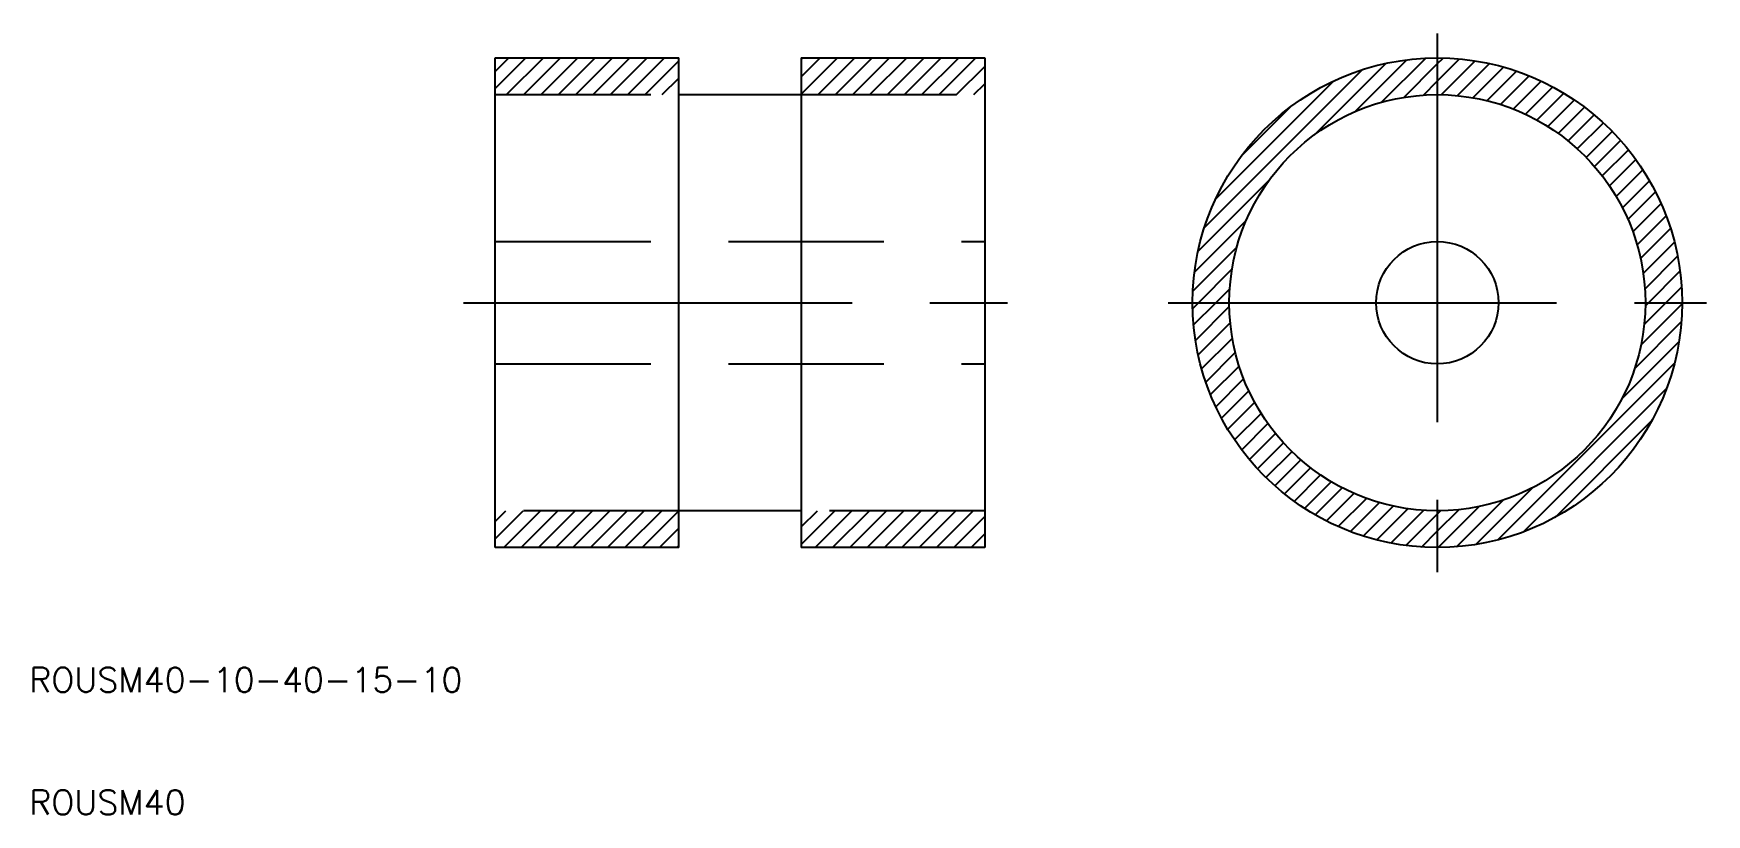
# Model space of a CAD drawing. Extents: x 10 to 147, y 10 to 74.
import ezdxf

# ---------------------------------------------------------------- set-up
doc = ezdxf.new("R2010")
doc.units = 0
doc.linetypes.add('CENTER', pattern=[50.8, 31.75, -6.35, 6.35, -6.35])
doc.linetypes.add('DASHED', pattern=[19.05, 12.7, -6.35])
doc.layers.get('0').update_dxf_attribs({"linetype": 'CONTINUOUS'})
doc.layers.add('CENTER', color=1, linetype='CENTER')
doc.styles.get("Standard").update_dxf_attribs({"font": 'txt.shx'})

# ---------------------------------------------------------------- blocks, each defined once
blk = doc.blocks.new('*X2')
at = {"color": 0, "linetype": 'CONTINUOUS'}
for p, q in [((48.08, 69.3), (50.59, 71.81)), ((48.08, 70.71), (49.18, 71.81)), ((49.01, 68.81), (52.01, 71.81)), ((50.42, 68.81), (53.42, 71.81)), ((51.83, 68.81), (54.83, 71.81)), ((53.25, 68.81), (56.25, 71.81)), ((54.66, 68.81), (57.66, 71.81)), ((56.08, 68.81), (59.08, 71.81)), ((57.49, 68.81), (60.49, 71.81)), ((58.91, 68.81), (61.91, 71.81)), ((60.32, 68.81), (63.08, 71.57)), ((73.08, 68.84), (76.05, 71.81)), ((73.08, 70.26), (74.63, 71.81)), ((73.08, 71.67), (73.22, 71.81)), ((74.46, 68.81), (77.46, 71.81)), ((75.88, 68.81), (78.88, 71.81)), ((77.29, 68.81), (80.29, 71.81)), ((78.7, 68.81), (81.7, 71.81)), ((80.12, 68.81), (83.12, 71.81)), ((81.53, 68.81), (84.53, 71.81)), ((82.95, 68.81), (85.95, 71.81)), ((84.36, 68.81), (87.36, 71.81)), ((85.78, 68.81), (88.08, 71.11)), ((115.02, 65.53), (120.86, 71.36)), ((118.33, 67.41), (122.56, 71.65)), ((120.51, 68.19), (124.11, 71.78)), ((122.32, 68.58), (125.06, 71.32)), ((125.06, 71.32), (125.54, 71.8)), ((125.06, 69.91), (126.88, 71.72)), ((125.37, 68.8), (128.14, 71.57)), ((126.71, 68.73), (129.33, 71.34)), ((61.73, 68.81), (63.08, 70.16)), ((106.02, 57.94), (118.92, 70.84)), ((106.94, 60.27), (116.59, 69.92)), ((123.92, 68.77), (125.06, 69.91)), ((127.95, 68.56), (130.46, 71.06)), ((129.12, 68.31), (131.54, 70.73)), ((130.23, 68), (132.57, 70.34)), ((131.27, 67.63), (133.55, 69.91)), ((87.19, 68.81), (88.08, 69.7)), ((132.26, 67.21), (134.49, 69.44)), ((133.2, 66.73), (135.4, 68.93)), ((134.09, 66.21), (136.26, 68.38)), ((109.06, 63.81), (113.06, 67.8)), ((134.94, 65.64), (137.08, 67.79)), ((135.74, 65.03), (137.87, 67.16)), ((136.5, 64.38), (138.63, 66.5)), ((137.22, 63.68), (139.34, 65.8)), ((137.9, 62.95), (140.03, 65.07)), ((138.54, 62.17), (140.67, 64.31)), ((139.13, 61.35), (141.28, 63.5)), ((105.51, 56.01), (111.34, 61.84)), ((139.68, 60.48), (141.86, 62.66)), ((140.18, 59.57), (142.39, 61.78)), ((140.64, 58.61), (142.89, 60.87)), ((141.04, 57.6), (143.35, 59.91)), ((141.39, 56.54), (143.76, 58.9)), ((105.22, 54.31), (109.45, 58.54)), ((141.67, 55.41), (144.12, 57.86)), ((105.08, 52.76), (108.68, 56.35)), ((141.89, 54.21), (144.44, 56.76)), ((142.02, 52.93), (144.7, 55.6)), ((105.55, 51.81), (108.28, 54.54)), ((142.31, 51.81), (144.89, 54.38)), ((106.96, 51.81), (108.1, 52.94)), ((143.73, 51.81), (145.02, 53.09)), ((105.07, 51.33), (105.55, 51.81)), ((105.14, 49.99), (106.96, 51.81)), ((105.3, 48.73), (108.06, 51.49)), ((141.71, 48.37), (145.06, 51.72)), ((141.97, 50.04), (143.73, 51.81)), ((142.06, 51.55), (142.31, 51.81)), ((105.52, 47.54), (108.14, 50.16)), ((141.19, 46.44), (145, 50.25)), ((105.8, 46.41), (108.31, 48.91)), ((140.16, 43.99), (144.81, 48.64)), ((106.14, 45.33), (108.55, 47.74)), ((106.52, 44.3), (108.86, 46.64)), ((130.01, 32.43), (144.44, 46.86)), ((106.95, 43.31), (109.23, 45.6)), ((107.42, 42.37), (109.66, 44.61)), ((132.07, 33.07), (143.79, 44.8)), ((107.94, 41.47), (110.13, 43.67)), ((108.49, 40.61), (110.66, 42.77)), ((109.08, 39.78), (111.22, 41.93)), ((109.7, 38.99), (111.83, 41.12)), ((134.68, 34.27), (142.59, 42.19)), ((110.36, 38.24), (112.49, 40.36)), ((111.06, 37.52), (113.18, 39.64)), ((111.79, 36.84), (113.92, 38.97)), ((112.56, 36.19), (114.7, 38.33)), ((113.36, 35.58), (115.52, 37.74)), ((114.2, 35.01), (116.38, 37.19)), ((115.08, 34.47), (117.29, 36.68)), ((116, 33.98), (118.25, 36.23)), ((116.96, 33.52), (119.26, 35.82)), ((126.62, 31.87), (130.43, 35.67)), ((128.22, 32.06), (132.87, 36.71)), ((48.08, 32.53), (50.36, 34.81)), ((48.08, 33.94), (48.95, 34.81)), ((48.78, 31.81), (51.78, 34.81)), ((50.19, 31.81), (53.19, 34.81)), ((51.6, 31.81), (54.6, 34.81)), ((53.02, 31.81), (56.02, 34.81)), ((54.43, 31.81), (57.43, 34.81)), ((55.85, 31.81), (58.85, 34.81)), ((57.26, 31.81), (60.26, 34.81)), ((58.68, 31.81), (61.68, 34.81)), ((60.09, 31.81), (63.08, 34.8)), ((73.08, 32.07), (75.82, 34.81)), ((73.08, 33.49), (74.4, 34.81)), ((74.23, 31.81), (77.23, 34.81)), ((75.65, 31.81), (78.65, 34.81)), ((77.06, 31.81), (80.06, 34.81)), ((78.47, 31.81), (81.47, 34.81)), ((79.89, 31.81), (82.89, 34.81)), ((81.3, 31.81), (84.3, 34.81)), ((82.72, 31.81), (85.72, 34.81)), ((84.13, 31.81), (87.13, 34.81)), ((85.55, 31.81), (88.08, 34.34)), ((117.96, 33.11), (120.33, 35.48)), ((119.01, 32.74), (121.46, 35.19)), ((120.11, 32.43), (122.66, 34.98)), ((121.26, 32.17), (123.94, 34.84)), ((122.48, 31.97), (125.06, 34.55)), ((125.06, 33.14), (126.82, 34.9)), ((125.06, 34.55), (125.32, 34.81)), ((125.14, 31.81), (128.49, 35.16)), ((61.5, 31.81), (63.08, 33.39)), ((86.96, 31.81), (88.08, 32.93)), ((123.77, 31.85), (125.06, 33.14)), ((62.92, 31.81), (63.08, 31.97))]:
    blk.add_line(p, q, dxfattribs=at)

msp = doc.modelspace()

# ---------------------------------------------------------------- linework, layer by layer
at = {"color": 7, "linetype": 'CONTINUOUS'}
for p, q in [((48.08, 31.81), (48.08, 71.81)), ((48.08, 71.81), (63.08, 71.81)), ((63.08, 31.81), (63.08, 71.81)), ((73.08, 71.81), (73.08, 31.81)), ((73.08, 71.81), (88.08, 71.81)), ((88.08, 71.81), (88.08, 31.81)), ((63.08, 68.81), (73.08, 68.81)), ((73.08, 34.81), (63.08, 34.81)), ((63.08, 31.81), (48.08, 31.81)), ((88.08, 31.81), (73.08, 31.81))]:
    msp.add_line(p, q, dxfattribs=at)
at = {"color": 3, "linetype": 'DASHED'}
for p, q in [((48.08, 68.81), (63.08, 68.81)), ((73.08, 68.81), (88.08, 68.81)), ((48.08, 56.81), (88.08, 56.81)), ((48.08, 46.81), (88.08, 46.81)), ((63.08, 34.81), (48.08, 34.81)), ((88.08, 34.81), (73.08, 34.81))]:
    msp.add_line(p, q, dxfattribs=at)
at = {"color": 7, "linetype": 'CONTINUOUS'}
for radius in [20, 17, 5]:
    msp.add_circle((125.06, 51.81), radius, dxfattribs=at)
at = {"layer": 'CENTER', "color": 1, "linetype": 'CENTER'}
for p, q in [((125.06, 73.81), (125.06, 29.81)), ((45.49, 51.81), (91.06, 51.81)), ((103.06, 51.81), (147.06, 51.81))]:
    msp.add_line(p, q, dxfattribs=at)

# ---------------------------------------------------------------- block references
at = {"color": 3, "linetype": 'CONTINUOUS'}
msp.add_blockref('*X2', (0, 0), dxfattribs=at)

# ---------------------------------------------------------------- texts
at = {"color": 7, "linetype": 'CONTINUOUS'}
for s, p in [('ROUSM40-10-40-15-10', (10, 20)), ('ROUSM40', (10, 10))]:
    msp.add_text(s, height=2, dxfattribs=at).set_placement(p)

doc.saveas('drawing.dxf')
